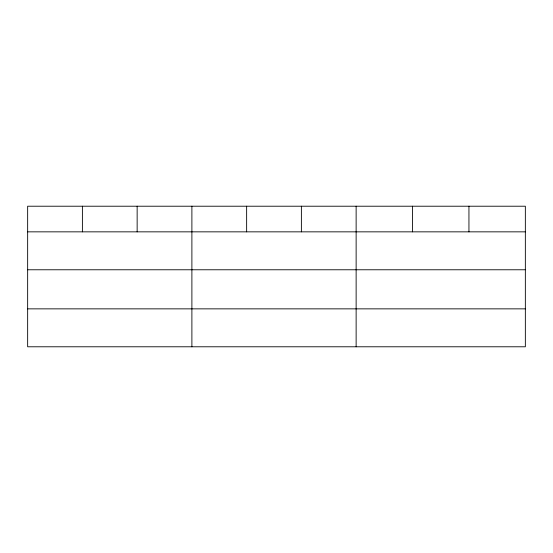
<?xml version="1.0" encoding="UTF-8"?>
<svg xmlns="http://www.w3.org/2000/svg" width="553" height="553" viewBox="0 0 553 553"><rect width="100%" height="100%" fill="white"/><g stroke="black" fill="none" stroke-linecap="round" stroke-linejoin="round"><path stroke-width="0.83" d="M525.35 269.774L525.35 206.214L27.65 206.214L27.65 346.786L525.35 346.786L525.35 269.774L27.65 269.774M27.65 231.845L525.35 231.845M27.65 308.857L525.35 308.857M468.944 206.214L468.944 231.845M412.538 206.214L412.538 231.845M356.132 206.214L356.132 346.786M301.385 206.214L301.385 231.845M246.638 206.214L246.638 231.845M191.891 206.214L191.891 346.786M137.144 206.214L137.144 231.845M82.397 206.214L82.397 231.845"/></g></svg>
